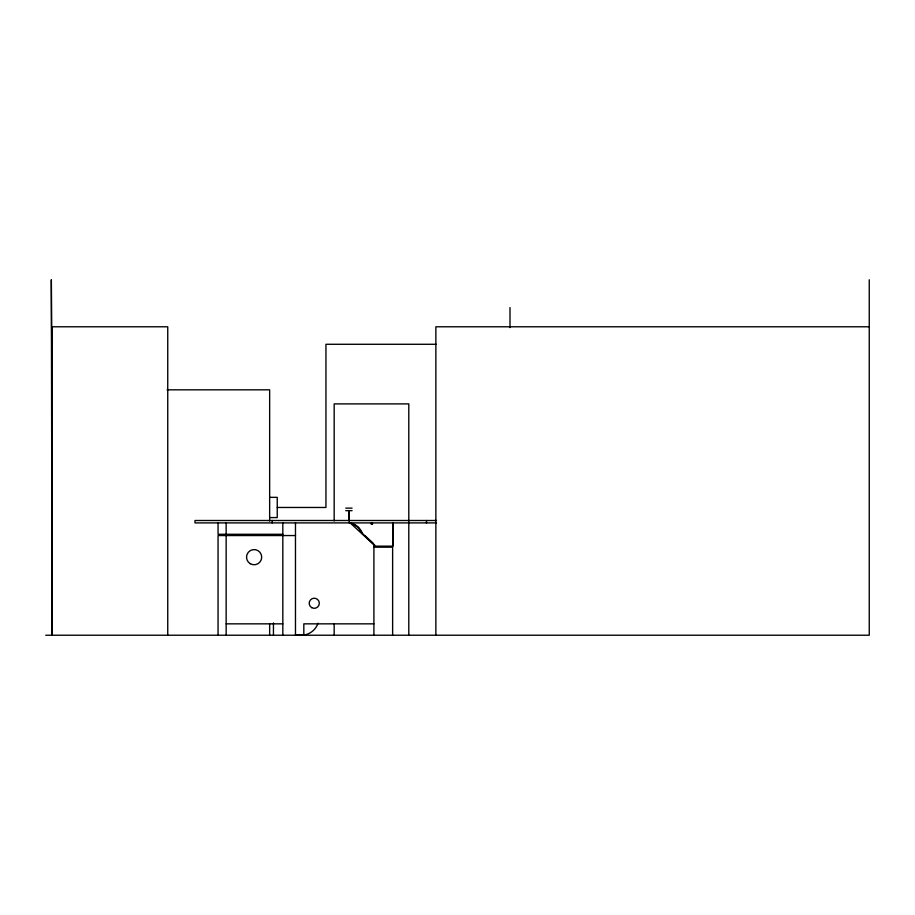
<?xml version="1.0" encoding="UTF-8"?>
<svg xmlns="http://www.w3.org/2000/svg" width="915" height="915" viewBox="0 0 915 915"><rect width="100%" height="100%" fill="white"/><g stroke="black" fill="none" stroke-linecap="round" stroke-linejoin="round"><path stroke-width="1.37" d="M869.25 326.781L435.86 326.781L435.86 635.227M436.135 344.28L325.946 344.28L325.946 507.47L277.245 507.47M167.113 389.824L269.651 389.824L269.651 521.093M269.651 497.348L277.245 497.348L277.245 517.581L269.651 517.581M345.744 508.134L352.069 508.134M345.744 510.662L352.069 510.662M436.478 520.498L194.987 520.498L194.987 522.9L436.478 522.9M282.827 534.28L218.056 534.28L218.056 522.9M295.476 535.55L218.056 535.55L218.056 635.227M373.903 547.181L392.626 547.181L392.626 635.227M226.154 623.847L282.827 623.847M373.903 623.847L303.826 623.847L303.826 635.227M45.75 635.227L869.25 635.227L869.25 279.773M365.119 535.813L372.943 543.075M350.205 522.9L373.903 544.883L373.903 635.227M361.837 533.09L361.654 532.622A16.584 16.584 0 0 0 350.605 523.186L350.605 522.9M52.075 403.892L51.332 279.773L52.075 635.227L52.075 326.781L167.742 326.781L167.742 635.227M509.998 307.6L509.998 327.593M426.482 520.498L426.482 522.9M408.799 635.227L408.799 403.892L334.169 403.892L334.169 520.99M393.061 522.9L393.061 546.152L374.464 546.152L374.464 544.883M392.718 522.9L392.718 546.152M374.555 546.152L374.555 544.883L361.562 532.622A16.584 16.584 0 0 0 350.525 523.186M372.325 522.9L372.291 523.849M372.211 523.22L372.211 523.849M371.89 522.9L372.645 523.849L370.941 523.849L371.696 522.9M371.376 523.849L371.261 523.22M350.96 522.9L350.96 523.186A16.584 16.584 0 0 1 360.716 530.22M349.313 510.662L349.313 522.9M348.912 510.662L348.912 520.589M334.169 623.801L334.169 635.227M295.476 522.9L295.476 635.227M282.827 522.9L282.827 635.227M273.448 622.966L273.448 635.227M272.155 520.498L272.155 522.9M269.651 623.813L269.651 635.227M226.154 522.9L226.154 534.28M226.154 535.55L226.154 635.227M318.043 623.207A17.705 17.705 0 0 1 296.689 634.621M361.402 531.386A16.584 16.584 0 0 1 362.008 532.622M250.321 563.743A7.595 7.595 0 0 0 261.713 557.166A7.595 7.595 0 0 0 250.321 550.59A7.595 7.595 0 0 0 250.321 563.743M311.729 607.651A5.055 5.055 0 0 0 319.312 603.26A5.055 5.055 0 0 0 311.729 598.879A5.055 5.055 0 0 0 311.729 607.651"/></g></svg>
